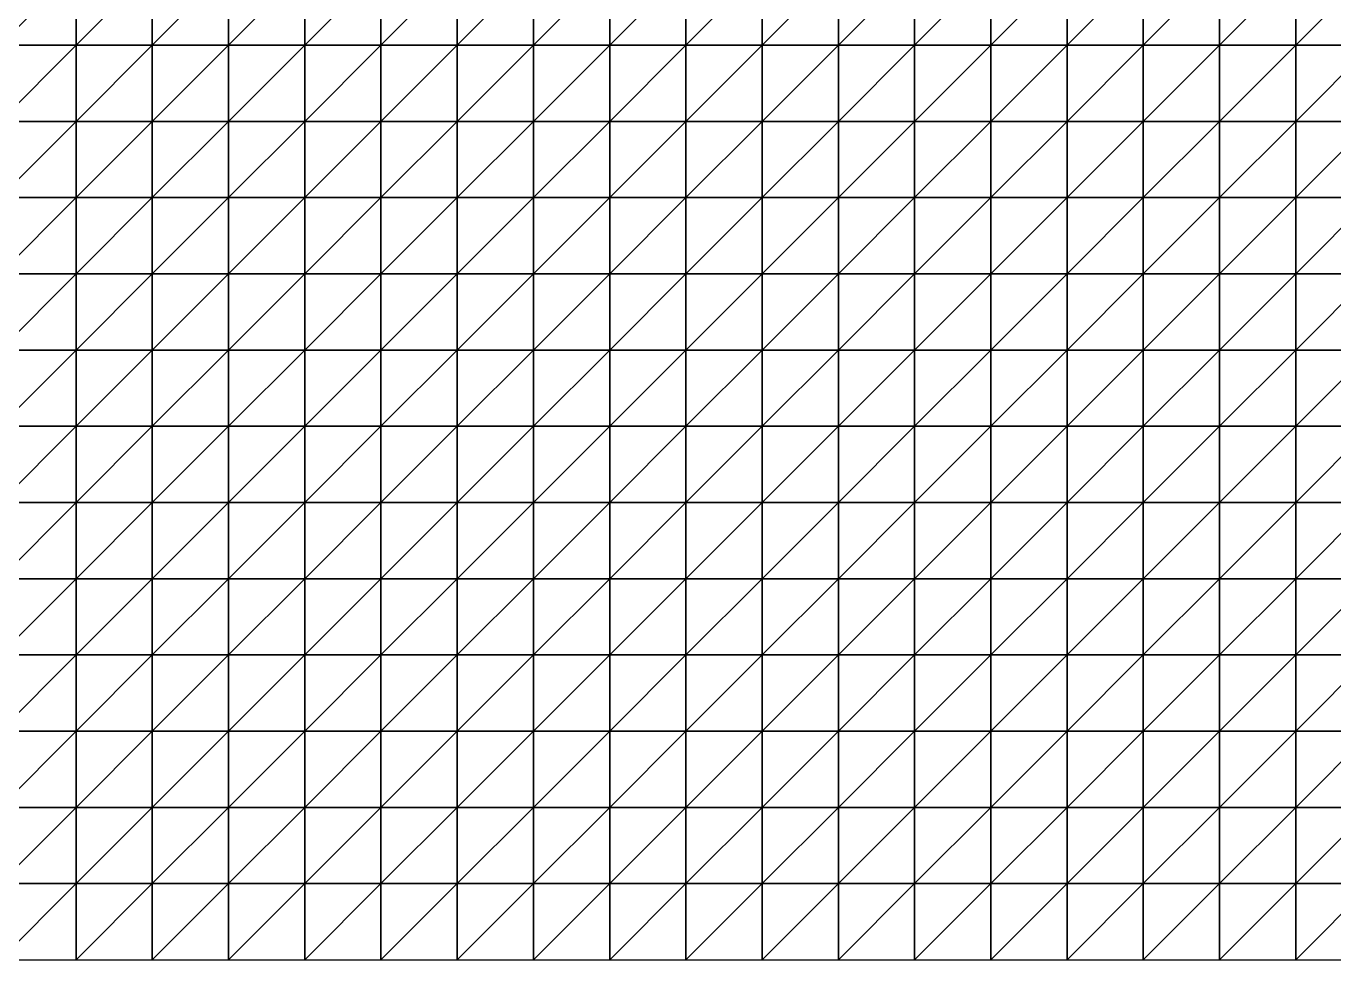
# Model space of a CAD drawing. Extents: x 504700 to 505400, y 9011750 to 9012250.
# Drawn here: x 504873.5 to 505045, y 9011750 to 9011872.5 of the extents above; entities that cross this region are included whole.
import ezdxf

# ---------------------------------------------------------------- set-up
doc = ezdxf.new("R2010")
doc.units = 0

msp = doc.modelspace()

# ---------------------------------------------------------------- linework, layer by layer
at = {"layer": 'TOPO_JUNI'}
for points in [[(504870, 9011870, 325.12), (504880, 9011870, 325.19), (504880, 9011880, 324.88)], [(504870, 9011870, 325.12), (504880, 9011880, 324.88), (504870, 9011880, 324.8)], [(504880, 9011870, 325.19), (504890, 9011870, 325.29), (504890, 9011880, 324.99)], [(504880, 9011870, 325.19), (504890, 9011880, 324.99), (504880, 9011880, 324.88)], [(504890, 9011870, 325.29), (504900, 9011870, 325.47), (504900, 9011880, 325.17)], [(504890, 9011870, 325.29), (504900, 9011880, 325.17), (504890, 9011880, 324.99)], [(504900, 9011870, 325.47), (504910, 9011870, 325.7), (504910, 9011880, 325.42)], [(504900, 9011870, 325.47), (504910, 9011880, 325.42), (504900, 9011880, 325.17)], [(504910, 9011870, 325.7), (504920, 9011870, 326.05), (504920, 9011880, 325.78)], [(504910, 9011870, 325.7), (504920, 9011880, 325.78), (504910, 9011880, 325.42)], [(504920, 9011870, 326.05), (504930, 9011870, 326.49), (504930, 9011880, 326.23)], [(504920, 9011870, 326.05), (504930, 9011880, 326.23), (504920, 9011880, 325.78)], [(504930, 9011870, 326.49), (504940, 9011870, 327.06), (504940, 9011880, 326.81)], [(504930, 9011870, 326.49), (504940, 9011880, 326.81), (504930, 9011880, 326.23)], [(504940, 9011870, 327.06), (504950, 9011870, 327.72), (504950, 9011880, 327.48)], [(504940, 9011870, 327.06), (504950, 9011880, 327.48), (504940, 9011880, 326.81)], [(504950, 9011870, 327.72), (504960, 9011870, 328.51), (504960, 9011880, 328.28)], [(504950, 9011870, 327.72), (504960, 9011880, 328.28), (504950, 9011880, 327.48)], [(504960, 9011870, 328.51), (504970, 9011870, 329.37), (504970, 9011880, 329.15)], [(504960, 9011870, 328.51), (504970, 9011880, 329.15), (504960, 9011880, 328.28)], [(504970, 9011870, 329.37), (504980, 9011870, 330.32), (504980, 9011880, 330.12)], [(504970, 9011870, 329.37), (504980, 9011880, 330.12), (504970, 9011880, 329.15)], [(504980, 9011870, 330.32), (504990, 9011870, 331.31), (504990, 9011880, 331.12)], [(504980, 9011870, 330.32), (504990, 9011880, 331.12), (504980, 9011880, 330.12)], [(504990, 9011870, 331.31), (505000, 9011870, 332.34), (505000, 9011880, 332.16)], [(504990, 9011870, 331.31), (505000, 9011880, 332.16), (504990, 9011880, 331.12)], [(505000, 9011870, 332.34), (505010, 9011870, 333.37), (505010, 9011880, 333.2)], [(505000, 9011870, 332.34), (505010, 9011880, 333.2), (505000, 9011880, 332.16)], [(505010, 9011870, 333.37), (505020, 9011870, 334.36), (505020, 9011880, 334.2)], [(505010, 9011870, 333.37), (505020, 9011880, 334.2), (505010, 9011880, 333.2)], [(505020, 9011870, 334.36), (505030, 9011870, 335.31), (505030, 9011880, 335.17)], [(505020, 9011870, 334.36), (505030, 9011880, 335.17), (505020, 9011880, 334.2)], [(505030, 9011870, 335.31), (505040, 9011870, 336.17), (505040, 9011880, 336.04)], [(505030, 9011870, 335.31), (505040, 9011880, 336.04), (505030, 9011880, 335.17)], [(505040, 9011870, 336.17), (505050, 9011870, 336.96), (505050, 9011880, 336.84)], [(505040, 9011870, 336.17), (505050, 9011880, 336.84), (505040, 9011880, 336.04)], [(504870, 9011860, 325.45), (504880, 9011860, 325.51), (504880, 9011870, 325.19)], [(504870, 9011860, 325.45), (504880, 9011870, 325.19), (504870, 9011870, 325.12)], [(504880, 9011860, 325.51), (504890, 9011860, 325.6), (504890, 9011870, 325.29)], [(504880, 9011860, 325.51), (504890, 9011870, 325.29), (504880, 9011870, 325.19)], [(504890, 9011860, 325.6), (504900, 9011860, 325.76), (504900, 9011870, 325.47)], [(504890, 9011860, 325.6), (504900, 9011870, 325.47), (504890, 9011870, 325.29)], [(504900, 9011860, 325.76), (504910, 9011860, 325.99), (504910, 9011870, 325.7)], [(504900, 9011860, 325.76), (504910, 9011870, 325.7), (504900, 9011870, 325.47)], [(504910, 9011860, 325.99), (504920, 9011860, 326.33), (504920, 9011870, 326.05)], [(504910, 9011860, 325.99), (504920, 9011870, 326.05), (504910, 9011870, 325.7)], [(504920, 9011860, 326.33), (504930, 9011860, 326.75), (504930, 9011870, 326.49)], [(504920, 9011860, 326.33), (504930, 9011870, 326.49), (504920, 9011870, 326.05)], [(504930, 9011860, 326.75), (504940, 9011860, 327.31), (504940, 9011870, 327.06)], [(504930, 9011860, 326.75), (504940, 9011870, 327.06), (504930, 9011870, 326.49)], [(504940, 9011860, 327.31), (504950, 9011860, 327.96), (504950, 9011870, 327.72)], [(504940, 9011860, 327.31), (504950, 9011870, 327.72), (504940, 9011870, 327.06)], [(504950, 9011860, 327.96), (504960, 9011860, 328.74), (504960, 9011870, 328.51)], [(504950, 9011860, 327.96), (504960, 9011870, 328.51), (504950, 9011870, 327.72)], [(504960, 9011860, 328.74), (504970, 9011860, 329.59), (504970, 9011870, 329.37)], [(504960, 9011860, 328.74), (504970, 9011870, 329.37), (504960, 9011870, 328.51)], [(504970, 9011860, 329.59), (504980, 9011860, 330.53), (504980, 9011870, 330.32)], [(504970, 9011860, 329.59), (504980, 9011870, 330.32), (504970, 9011870, 329.37)], [(504980, 9011860, 330.53), (504990, 9011860, 331.51), (504990, 9011870, 331.31)], [(504980, 9011860, 330.53), (504990, 9011870, 331.31), (504980, 9011870, 330.32)], [(504990, 9011860, 331.51), (505000, 9011860, 332.52), (505000, 9011870, 332.34)], [(504990, 9011860, 331.51), (505000, 9011870, 332.34), (504990, 9011870, 331.31)], [(505000, 9011860, 332.52), (505010, 9011860, 333.53), (505010, 9011870, 333.37)], [(505000, 9011860, 332.52), (505010, 9011870, 333.37), (505000, 9011870, 332.34)], [(505010, 9011860, 333.53), (505020, 9011860, 334.51), (505020, 9011870, 334.36)], [(505010, 9011860, 333.53), (505020, 9011870, 334.36), (505010, 9011870, 333.37)], [(505020, 9011860, 334.51), (505030, 9011860, 335.45), (505030, 9011870, 335.31)], [(505020, 9011860, 334.51), (505030, 9011870, 335.31), (505020, 9011870, 334.36)], [(505030, 9011860, 335.45), (505040, 9011860, 336.3), (505040, 9011870, 336.17)], [(505030, 9011860, 335.45), (505040, 9011870, 336.17), (505030, 9011870, 335.31)], [(505040, 9011860, 336.3), (505050, 9011860, 337.08), (505050, 9011870, 336.96)], [(505040, 9011860, 336.3), (505050, 9011870, 336.96), (505040, 9011870, 336.17)], [(504870, 9011850, 325.78), (504880, 9011850, 325.84), (504880, 9011860, 325.51)], [(504870, 9011850, 325.78), (504880, 9011860, 325.51), (504870, 9011860, 325.45)], [(504880, 9011850, 325.84), (504890, 9011850, 325.92), (504890, 9011860, 325.6)], [(504880, 9011850, 325.84), (504890, 9011860, 325.6), (504880, 9011860, 325.51)], [(504890, 9011850, 325.92), (504900, 9011850, 326.07), (504900, 9011860, 325.76)], [(504890, 9011850, 325.92), (504900, 9011860, 325.76), (504890, 9011860, 325.6)], [(504900, 9011850, 326.07), (504910, 9011850, 326.29), (504910, 9011860, 325.99)], [(504900, 9011850, 326.07), (504910, 9011860, 325.99), (504900, 9011860, 325.76)], [(504910, 9011850, 326.29), (504920, 9011850, 326.61), (504920, 9011860, 326.33)], [(504910, 9011850, 326.29), (504920, 9011860, 326.33), (504910, 9011860, 325.99)], [(504920, 9011850, 326.61), (504930, 9011850, 327.03), (504930, 9011860, 326.75)], [(504920, 9011850, 326.61), (504930, 9011860, 326.75), (504920, 9011860, 326.33)], [(504930, 9011850, 327.03), (504940, 9011850, 327.57), (504940, 9011860, 327.31)], [(504930, 9011850, 327.03), (504940, 9011860, 327.31), (504930, 9011860, 326.75)], [(504940, 9011850, 327.57), (504950, 9011850, 328.21), (504950, 9011860, 327.96)], [(504940, 9011850, 327.57), (504950, 9011860, 327.96), (504940, 9011860, 327.31)], [(504950, 9011850, 328.21), (504960, 9011850, 328.97), (504960, 9011860, 328.74)], [(504950, 9011850, 328.21), (504960, 9011860, 328.74), (504950, 9011860, 327.96)], [(504960, 9011850, 328.97), (504970, 9011850, 329.81), (504970, 9011860, 329.59)], [(504960, 9011850, 328.97), (504970, 9011860, 329.59), (504960, 9011860, 328.74)], [(504970, 9011850, 329.81), (504980, 9011850, 330.73), (504980, 9011860, 330.53)], [(504970, 9011850, 329.81), (504980, 9011860, 330.53), (504970, 9011860, 329.59)], [(504980, 9011850, 330.73), (504990, 9011850, 331.7), (504990, 9011860, 331.51)], [(504980, 9011850, 330.73), (504990, 9011860, 331.51), (504980, 9011860, 330.53)], [(504990, 9011850, 331.7), (505000, 9011850, 332.7), (505000, 9011860, 332.52)], [(504990, 9011850, 331.7), (505000, 9011860, 332.52), (504990, 9011860, 331.51)], [(505000, 9011850, 332.7), (505010, 9011850, 333.7), (505010, 9011860, 333.53)], [(505000, 9011850, 332.7), (505010, 9011860, 333.53), (505000, 9011860, 332.52)], [(505010, 9011850, 333.7), (505020, 9011850, 334.67), (505020, 9011860, 334.51)], [(505010, 9011850, 333.7), (505020, 9011860, 334.51), (505010, 9011860, 333.53)], [(505020, 9011850, 334.67), (505030, 9011850, 335.59), (505030, 9011860, 335.45)], [(505020, 9011850, 334.67), (505030, 9011860, 335.45), (505020, 9011860, 334.51)], [(505030, 9011850, 335.59), (505040, 9011850, 336.43), (505040, 9011860, 336.3)], [(505030, 9011850, 335.59), (505040, 9011860, 336.3), (505030, 9011860, 335.45)], [(505040, 9011850, 336.43), (505050, 9011850, 337.19), (505050, 9011860, 337.08)], [(505040, 9011850, 336.43), (505050, 9011860, 337.08), (505040, 9011860, 336.3)], [(504870, 9011840, 326.13), (504880, 9011840, 326.17), (504880, 9011850, 325.84)], [(504870, 9011840, 326.13), (504880, 9011850, 325.84), (504870, 9011850, 325.78)], [(504880, 9011840, 326.17), (504890, 9011840, 326.25), (504890, 9011850, 325.92)], [(504880, 9011840, 326.17), (504890, 9011850, 325.92), (504880, 9011850, 325.84)], [(504890, 9011840, 326.25), (504900, 9011840, 326.39), (504900, 9011850, 326.07)], [(504890, 9011840, 326.25), (504900, 9011850, 326.07), (504890, 9011850, 325.92)], [(504900, 9011840, 326.39), (504910, 9011840, 326.59), (504910, 9011850, 326.29)], [(504900, 9011840, 326.39), (504910, 9011850, 326.29), (504900, 9011850, 326.07)], [(504910, 9011840, 326.59), (504920, 9011840, 326.9), (504920, 9011850, 326.61)], [(504910, 9011840, 326.59), (504920, 9011850, 326.61), (504910, 9011850, 326.29)], [(504920, 9011840, 326.9), (504930, 9011840, 327.3), (504930, 9011850, 327.03)], [(504920, 9011840, 326.9), (504930, 9011850, 327.03), (504920, 9011850, 326.61)], [(504930, 9011840, 327.3), (504940, 9011840, 327.84), (504940, 9011850, 327.57)], [(504930, 9011840, 327.3), (504940, 9011850, 327.57), (504930, 9011850, 327.03)], [(504940, 9011840, 327.84), (504950, 9011840, 328.46), (504950, 9011850, 328.21)], [(504940, 9011840, 327.84), (504950, 9011850, 328.21), (504940, 9011850, 327.57)], [(504950, 9011840, 328.46), (504960, 9011840, 329.21), (504960, 9011850, 328.97)], [(504950, 9011840, 328.46), (504960, 9011850, 328.97), (504950, 9011850, 328.21)], [(504960, 9011840, 329.21), (504970, 9011840, 330.03), (504970, 9011850, 329.81)], [(504960, 9011840, 329.21), (504970, 9011850, 329.81), (504960, 9011850, 328.97)], [(504970, 9011840, 330.03), (504980, 9011840, 330.94), (504980, 9011850, 330.73)], [(504970, 9011840, 330.03), (504980, 9011850, 330.73), (504970, 9011850, 329.81)], [(504980, 9011840, 330.94), (504990, 9011840, 331.9), (504990, 9011850, 331.7)], [(504980, 9011840, 330.94), (504990, 9011850, 331.7), (504980, 9011850, 330.73)], [(504990, 9011840, 331.9), (505000, 9011840, 332.88), (505000, 9011850, 332.7)], [(504990, 9011840, 331.9), (505000, 9011850, 332.7), (504990, 9011850, 331.7)], [(505000, 9011840, 332.88), (505010, 9011840, 333.86), (505010, 9011850, 333.7)], [(505000, 9011840, 332.88), (505010, 9011850, 333.7), (505000, 9011850, 332.7)], [(505010, 9011840, 333.86), (505020, 9011840, 334.82), (505020, 9011850, 334.67)], [(505010, 9011840, 333.86), (505020, 9011850, 334.67), (505010, 9011850, 333.7)], [(505020, 9011840, 334.82), (505030, 9011840, 335.73), (505030, 9011850, 335.59)], [(505020, 9011840, 334.82), (505030, 9011850, 335.59), (505020, 9011850, 334.67)], [(505030, 9011840, 335.73), (505040, 9011840, 336.55), (505040, 9011850, 336.43)], [(505030, 9011840, 335.73), (505040, 9011850, 336.43), (505030, 9011850, 335.59)], [(505040, 9011840, 336.55), (505050, 9011840, 337.3), (505050, 9011850, 337.19)], [(505040, 9011840, 336.55), (505050, 9011850, 337.19), (505040, 9011850, 336.43)], [(504870, 9011830, 326.49), (504880, 9011830, 326.52), (504880, 9011840, 326.17)], [(504870, 9011830, 326.49), (504880, 9011840, 326.17), (504870, 9011840, 326.13)], [(504880, 9011830, 326.52), (504890, 9011830, 326.58), (504890, 9011840, 326.25)], [(504880, 9011830, 326.52), (504890, 9011840, 326.25), (504880, 9011840, 326.17)], [(504890, 9011830, 326.58), (504900, 9011830, 326.71), (504900, 9011840, 326.39)], [(504890, 9011830, 326.58), (504900, 9011840, 326.39), (504890, 9011840, 326.25)], [(504900, 9011830, 326.71), (504910, 9011830, 326.9), (504910, 9011840, 326.59)], [(504900, 9011830, 326.71), (504910, 9011840, 326.59), (504900, 9011840, 326.39)], [(504910, 9011830, 326.9), (504920, 9011830, 327.2), (504920, 9011840, 326.9)], [(504910, 9011830, 326.9), (504920, 9011840, 326.9), (504910, 9011840, 326.59)], [(504920, 9011830, 327.2), (504930, 9011830, 327.59), (504930, 9011840, 327.3)], [(504920, 9011830, 327.2), (504930, 9011840, 327.3), (504920, 9011840, 326.9)], [(504930, 9011830, 327.59), (504940, 9011830, 328.11), (504940, 9011840, 327.84)], [(504930, 9011830, 327.59), (504940, 9011840, 327.84), (504930, 9011840, 327.3)], [(504940, 9011830, 328.11), (504950, 9011830, 328.72), (504950, 9011840, 328.46)], [(504940, 9011830, 328.11), (504950, 9011840, 328.46), (504940, 9011840, 327.84)], [(504950, 9011830, 328.72), (504960, 9011830, 329.45), (504960, 9011840, 329.21)], [(504950, 9011830, 328.72), (504960, 9011840, 329.21), (504950, 9011840, 328.46)], [(504960, 9011830, 329.45), (504970, 9011830, 330.26), (504970, 9011840, 330.03)], [(504960, 9011830, 329.45), (504970, 9011840, 330.03), (504960, 9011840, 329.21)], [(504970, 9011830, 330.26), (504980, 9011830, 331.15), (504980, 9011840, 330.94)], [(504970, 9011830, 330.26), (504980, 9011840, 330.94), (504970, 9011840, 330.03)], [(504980, 9011830, 331.15), (504990, 9011830, 332.09), (504990, 9011840, 331.9)], [(504980, 9011830, 331.15), (504990, 9011840, 331.9), (504980, 9011840, 330.94)], [(504990, 9011830, 332.09), (505000, 9011830, 333.06), (505000, 9011840, 332.88)], [(504990, 9011830, 332.09), (505000, 9011840, 332.88), (504990, 9011840, 331.9)], [(505000, 9011830, 333.06), (505010, 9011830, 334.03), (505010, 9011840, 333.86)], [(505000, 9011830, 333.06), (505010, 9011840, 333.86), (505000, 9011840, 332.88)], [(505010, 9011830, 334.03), (505020, 9011830, 334.97), (505020, 9011840, 334.82)], [(505010, 9011830, 334.03), (505020, 9011840, 334.82), (505010, 9011840, 333.86)], [(505020, 9011830, 334.97), (505030, 9011830, 335.86), (505030, 9011840, 335.73)], [(505020, 9011830, 334.97), (505030, 9011840, 335.73), (505020, 9011840, 334.82)], [(505030, 9011830, 335.86), (505040, 9011830, 336.67), (505040, 9011840, 336.55)], [(505030, 9011830, 335.86), (505040, 9011840, 336.55), (505030, 9011840, 335.73)], [(505040, 9011830, 336.67), (505050, 9011830, 337.4), (505050, 9011840, 337.3)], [(505040, 9011830, 336.67), (505050, 9011840, 337.3), (505040, 9011840, 336.55)], [(504870, 9011820, 326.85), (504880, 9011820, 326.87), (504880, 9011830, 326.52)], [(504870, 9011820, 326.85), (504880, 9011830, 326.52), (504870, 9011830, 326.49)], [(504880, 9011820, 326.87), (504890, 9011820, 326.92), (504890, 9011830, 326.58)], [(504880, 9011820, 326.87), (504890, 9011830, 326.58), (504880, 9011830, 326.52)], [(504890, 9011820, 326.92), (504900, 9011820, 327.03), (504900, 9011830, 326.71)], [(504890, 9011820, 326.92), (504900, 9011830, 326.71), (504890, 9011830, 326.58)], [(504900, 9011820, 327.03), (504910, 9011820, 327.21), (504910, 9011830, 326.9)], [(504900, 9011820, 327.03), (504910, 9011830, 326.9), (504900, 9011830, 326.71)], [(504910, 9011820, 327.21), (504920, 9011820, 327.5), (504920, 9011830, 327.2)], [(504910, 9011820, 327.21), (504920, 9011830, 327.2), (504910, 9011830, 326.9)], [(504920, 9011820, 327.5), (504930, 9011820, 327.87), (504930, 9011830, 327.59)], [(504920, 9011820, 327.5), (504930, 9011830, 327.59), (504920, 9011830, 327.2)], [(504930, 9011820, 327.87), (504940, 9011820, 328.38), (504940, 9011830, 328.11)], [(504930, 9011820, 327.87), (504940, 9011830, 328.11), (504930, 9011830, 327.59)], [(504940, 9011820, 328.38), (504950, 9011820, 328.97), (504950, 9011830, 328.72)], [(504940, 9011820, 328.38), (504950, 9011830, 328.72), (504940, 9011830, 328.11)], [(504950, 9011820, 328.97), (504960, 9011820, 329.69), (504960, 9011830, 329.45)], [(504950, 9011820, 328.97), (504960, 9011830, 329.45), (504950, 9011830, 328.72)], [(504960, 9011820, 329.69), (504970, 9011820, 330.48), (504970, 9011830, 330.26)], [(504960, 9011820, 329.69), (504970, 9011830, 330.26), (504960, 9011830, 329.45)], [(504970, 9011820, 330.48), (504980, 9011820, 331.36), (504980, 9011830, 331.15)], [(504970, 9011820, 330.48), (504980, 9011830, 331.15), (504970, 9011830, 330.26)], [(504980, 9011820, 331.36), (504990, 9011820, 332.29), (504990, 9011830, 332.09)], [(504980, 9011820, 331.36), (504990, 9011830, 332.09), (504980, 9011830, 331.15)], [(504990, 9011820, 332.29), (505000, 9011820, 333.24), (505000, 9011830, 333.06)], [(504990, 9011820, 332.29), (505000, 9011830, 333.06), (504990, 9011830, 332.09)], [(505000, 9011820, 333.24), (505010, 9011820, 334.19), (505010, 9011830, 334.03)], [(505000, 9011820, 333.24), (505010, 9011830, 334.03), (505000, 9011830, 333.06)], [(505010, 9011820, 334.19), (505020, 9011820, 335.12), (505020, 9011830, 334.97)], [(505010, 9011820, 334.19), (505020, 9011830, 334.97), (505010, 9011830, 334.03)], [(505020, 9011820, 335.12), (505030, 9011820, 336), (505030, 9011830, 335.86)], [(505020, 9011820, 335.12), (505030, 9011830, 335.86), (505020, 9011830, 334.97)], [(505030, 9011820, 336), (505040, 9011820, 336.79), (505040, 9011830, 336.67)], [(505030, 9011820, 336), (505040, 9011830, 336.67), (505030, 9011830, 335.86)], [(505040, 9011820, 336.79), (505050, 9011820, 337.51), (505050, 9011830, 337.4)], [(505040, 9011820, 336.79), (505050, 9011830, 337.4), (505040, 9011830, 336.67)], [(504870, 9011810, 327.22), (504880, 9011810, 327.23), (504880, 9011820, 326.87)], [(504870, 9011810, 327.22), (504880, 9011820, 326.87), (504870, 9011820, 326.85)], [(504880, 9011810, 327.23), (504890, 9011810, 327.27), (504890, 9011820, 326.92)], [(504880, 9011810, 327.23), (504890, 9011820, 326.92), (504880, 9011820, 326.87)], [(504890, 9011810, 327.27), (504900, 9011810, 327.36), (504900, 9011820, 327.03)], [(504890, 9011810, 327.27), (504900, 9011820, 327.03), (504890, 9011820, 326.92)], [(504900, 9011810, 327.36), (504910, 9011810, 327.53), (504910, 9011820, 327.21)], [(504900, 9011810, 327.36), (504910, 9011820, 327.21), (504900, 9011820, 327.03)], [(504910, 9011810, 327.53), (504920, 9011810, 327.8), (504920, 9011820, 327.5)], [(504910, 9011810, 327.53), (504920, 9011820, 327.5), (504910, 9011820, 327.21)], [(504920, 9011810, 327.8), (504930, 9011810, 328.16), (504930, 9011820, 327.87)], [(504920, 9011810, 327.8), (504930, 9011820, 327.87), (504920, 9011820, 327.5)], [(504930, 9011810, 328.16), (504940, 9011810, 328.65), (504940, 9011820, 328.38)], [(504930, 9011810, 328.16), (504940, 9011820, 328.38), (504930, 9011820, 327.87)], [(504940, 9011810, 328.65), (504950, 9011810, 329.23), (504950, 9011820, 328.97)], [(504940, 9011810, 328.65), (504950, 9011820, 328.97), (504940, 9011820, 328.38)], [(504950, 9011810, 329.23), (504960, 9011810, 329.94), (504960, 9011820, 329.69)], [(504950, 9011810, 329.23), (504960, 9011820, 329.69), (504950, 9011820, 328.97)], [(504960, 9011810, 329.94), (504970, 9011810, 330.71), (504970, 9011820, 330.48)], [(504960, 9011810, 329.94), (504970, 9011820, 330.48), (504960, 9011820, 329.69)], [(504970, 9011810, 330.71), (504980, 9011810, 331.57), (504980, 9011820, 331.36)], [(504970, 9011810, 330.71), (504980, 9011820, 331.36), (504970, 9011820, 330.48)], [(504980, 9011810, 331.57), (504990, 9011810, 332.48), (504990, 9011820, 332.29)], [(504980, 9011810, 331.57), (504990, 9011820, 332.29), (504980, 9011820, 331.36)], [(504990, 9011810, 332.48), (505000, 9011810, 333.42), (505000, 9011820, 333.24)], [(504990, 9011810, 332.48), (505000, 9011820, 333.24), (504990, 9011820, 332.29)], [(505000, 9011810, 333.42), (505010, 9011810, 334.36), (505010, 9011820, 334.19)], [(505000, 9011810, 333.42), (505010, 9011820, 334.19), (505000, 9011820, 333.24)], [(505010, 9011810, 334.36), (505020, 9011810, 335.27), (505020, 9011820, 335.12)], [(505010, 9011810, 334.36), (505020, 9011820, 335.12), (505010, 9011820, 334.19)], [(505020, 9011810, 335.27), (505030, 9011810, 336.13), (505030, 9011820, 336)], [(505020, 9011810, 335.27), (505030, 9011820, 336), (505020, 9011820, 335.12)], [(505030, 9011810, 336.13), (505040, 9011810, 336.9), (505040, 9011820, 336.79)], [(505030, 9011810, 336.13), (505040, 9011820, 336.79), (505030, 9011820, 336)], [(505040, 9011810, 336.9), (505050, 9011810, 337.61), (505050, 9011820, 337.51)], [(505040, 9011810, 336.9), (505050, 9011820, 337.51), (505040, 9011820, 336.79)], [(504870, 9011800, 327.6), (504880, 9011800, 327.59), (504880, 9011810, 327.23)], [(504870, 9011800, 327.6), (504880, 9011810, 327.23), (504870, 9011810, 327.22)], [(504880, 9011800, 327.59), (504890, 9011800, 327.62), (504890, 9011810, 327.27)], [(504880, 9011800, 327.59), (504890, 9011810, 327.27), (504880, 9011810, 327.23)], [(504890, 9011800, 327.62), (504900, 9011800, 327.71), (504900, 9011810, 327.36)], [(504890, 9011800, 327.62), (504900, 9011810, 327.36), (504890, 9011810, 327.27)], [(504900, 9011800, 327.71), (504910, 9011800, 327.85), (504910, 9011810, 327.53)], [(504900, 9011800, 327.71), (504910, 9011810, 327.53), (504900, 9011810, 327.36)], [(504910, 9011800, 327.85), (504920, 9011800, 328.11), (504920, 9011810, 327.8)], [(504910, 9011800, 327.85), (504920, 9011810, 327.8), (504910, 9011810, 327.53)], [(504920, 9011800, 328.11), (504930, 9011800, 328.46), (504930, 9011810, 328.16)], [(504920, 9011800, 328.11), (504930, 9011810, 328.16), (504920, 9011810, 327.8)], [(504930, 9011800, 328.46), (504940, 9011800, 328.93), (504940, 9011810, 328.65)], [(504930, 9011800, 328.46), (504940, 9011810, 328.65), (504930, 9011810, 328.16)], [(504940, 9011800, 328.93), (504950, 9011800, 329.5), (504950, 9011810, 329.23)], [(504940, 9011800, 328.93), (504950, 9011810, 329.23), (504940, 9011810, 328.65)], [(504950, 9011800, 329.5), (504960, 9011800, 330.18), (504960, 9011810, 329.94)], [(504950, 9011800, 329.5), (504960, 9011810, 329.94), (504950, 9011810, 329.23)], [(504960, 9011800, 330.18), (504970, 9011800, 330.94), (504970, 9011810, 330.71)], [(504960, 9011800, 330.18), (504970, 9011810, 330.71), (504960, 9011810, 329.94)], [(504970, 9011800, 330.94), (504980, 9011800, 331.79), (504980, 9011810, 331.57)], [(504970, 9011800, 330.94), (504980, 9011810, 331.57), (504970, 9011810, 330.71)], [(504980, 9011800, 331.79), (504990, 9011800, 332.68), (504990, 9011810, 332.48)], [(504980, 9011800, 331.79), (504990, 9011810, 332.48), (504980, 9011810, 331.57)], [(504990, 9011800, 332.68), (505000, 9011800, 333.6), (505000, 9011810, 333.42)], [(504990, 9011800, 332.68), (505000, 9011810, 333.42), (504990, 9011810, 332.48)], [(505000, 9011800, 333.6), (505010, 9011800, 334.52), (505010, 9011810, 334.36)], [(505000, 9011800, 333.6), (505010, 9011810, 334.36), (505000, 9011810, 333.42)], [(505010, 9011800, 334.52), (505020, 9011800, 335.41), (505020, 9011810, 335.27)], [(505010, 9011800, 334.52), (505020, 9011810, 335.27), (505010, 9011810, 334.36)], [(505020, 9011800, 335.41), (505030, 9011800, 336.26), (505030, 9011810, 336.13)], [(505020, 9011800, 335.41), (505030, 9011810, 336.13), (505020, 9011810, 335.27)], [(505030, 9011800, 336.26), (505040, 9011800, 337.02), (505040, 9011810, 336.9)], [(505030, 9011800, 336.26), (505040, 9011810, 336.9), (505030, 9011810, 336.13)], [(505040, 9011800, 337.02), (505050, 9011800, 337.7), (505050, 9011810, 337.61)], [(505040, 9011800, 337.02), (505050, 9011810, 337.61), (505040, 9011810, 336.9)], [(504870, 9011790, 327.98), (504880, 9011790, 327.96), (504880, 9011800, 327.59)], [(504870, 9011790, 327.98), (504880, 9011800, 327.59), (504870, 9011800, 327.6)], [(504880, 9011790, 327.96), (504890, 9011790, 327.97), (504890, 9011800, 327.62)], [(504880, 9011790, 327.96), (504890, 9011800, 327.62), (504880, 9011800, 327.59)], [(504890, 9011790, 327.97), (504900, 9011790, 328.05), (504900, 9011800, 327.71)], [(504890, 9011790, 327.97), (504900, 9011800, 327.71), (504890, 9011800, 327.62)], [(504900, 9011790, 328.05), (504910, 9011790, 328.18), (504910, 9011800, 327.85)], [(504900, 9011790, 328.05), (504910, 9011800, 327.85), (504900, 9011800, 327.71)], [(504910, 9011790, 328.18), (504920, 9011790, 328.43), (504920, 9011800, 328.11)], [(504910, 9011790, 328.18), (504920, 9011800, 328.11), (504910, 9011800, 327.85)], [(504920, 9011790, 328.43), (504930, 9011790, 328.76), (504930, 9011800, 328.46)], [(504920, 9011790, 328.43), (504930, 9011800, 328.46), (504920, 9011800, 328.11)], [(504930, 9011790, 328.76), (504940, 9011790, 329.21), (504940, 9011800, 328.93)], [(504930, 9011790, 328.76), (504940, 9011800, 328.93), (504930, 9011800, 328.46)], [(504940, 9011790, 329.21), (504950, 9011790, 329.76), (504950, 9011800, 329.5)], [(504940, 9011790, 329.21), (504950, 9011800, 329.5), (504940, 9011800, 328.93)], [(504950, 9011790, 329.76), (504960, 9011790, 330.43), (504960, 9011800, 330.18)], [(504950, 9011790, 329.76), (504960, 9011800, 330.18), (504950, 9011800, 329.5)], [(504960, 9011790, 330.43), (504970, 9011790, 331.18), (504970, 9011800, 330.94)], [(504960, 9011790, 330.43), (504970, 9011800, 330.94), (504960, 9011800, 330.18)], [(504970, 9011790, 331.18), (504980, 9011790, 332), (504980, 9011800, 331.79)], [(504970, 9011790, 331.18), (504980, 9011800, 331.79), (504970, 9011800, 330.94)], [(504980, 9011790, 332), (504990, 9011790, 332.88), (504990, 9011800, 332.68)], [(504980, 9011790, 332), (504990, 9011800, 332.68), (504980, 9011800, 331.79)], [(504990, 9011790, 332.88), (505000, 9011790, 333.78), (505000, 9011800, 333.6)], [(504990, 9011790, 332.88), (505000, 9011800, 333.6), (504990, 9011800, 332.68)], [(505000, 9011790, 333.78), (505010, 9011790, 334.68), (505010, 9011800, 334.52)], [(505000, 9011790, 333.78), (505010, 9011800, 334.52), (505000, 9011800, 333.6)], [(505010, 9011790, 334.68), (505020, 9011790, 335.56), (505020, 9011800, 335.41)], [(505010, 9011790, 334.68), (505020, 9011800, 335.41), (505010, 9011800, 334.52)], [(505020, 9011790, 335.56), (505030, 9011790, 336.38), (505030, 9011800, 336.26)], [(505020, 9011790, 335.56), (505030, 9011800, 336.26), (505020, 9011800, 335.41)], [(505030, 9011790, 336.38), (505040, 9011790, 337.13), (505040, 9011800, 337.02)], [(505030, 9011790, 336.38), (505040, 9011800, 337.02), (505030, 9011800, 336.26)], [(505040, 9011790, 337.13), (505050, 9011790, 337.8), (505050, 9011800, 337.7)], [(505040, 9011790, 337.13), (505050, 9011800, 337.7), (505040, 9011800, 337.02)], [(504870, 9011780, 328.36), (504880, 9011780, 328.34), (504880, 9011790, 327.96)], [(504870, 9011780, 328.36), (504880, 9011790, 327.96), (504870, 9011790, 327.98)], [(504880, 9011780, 328.34), (504890, 9011780, 328.34), (504890, 9011790, 327.97)], [(504880, 9011780, 328.34), (504890, 9011790, 327.97), (504880, 9011790, 327.96)], [(504890, 9011780, 328.34), (504900, 9011780, 328.39), (504900, 9011790, 328.05)], [(504890, 9011780, 328.34), (504900, 9011790, 328.05), (504890, 9011790, 327.97)], [(504900, 9011780, 328.39), (504910, 9011780, 328.52), (504910, 9011790, 328.18)], [(504900, 9011780, 328.39), (504910, 9011790, 328.18), (504900, 9011790, 328.05)], [(504910, 9011780, 328.52), (504920, 9011780, 328.74), (504920, 9011790, 328.43)], [(504910, 9011780, 328.52), (504920, 9011790, 328.43), (504910, 9011790, 328.18)], [(504920, 9011780, 328.74), (504930, 9011780, 329.06), (504930, 9011790, 328.76)], [(504920, 9011780, 328.74), (504930, 9011790, 328.76), (504920, 9011790, 328.43)], [(504930, 9011780, 329.06), (504940, 9011780, 329.5), (504940, 9011790, 329.21)], [(504930, 9011780, 329.06), (504940, 9011790, 329.21), (504930, 9011790, 328.76)], [(504940, 9011780, 329.5), (504950, 9011780, 330.03), (504950, 9011790, 329.76)], [(504940, 9011780, 329.5), (504950, 9011790, 329.76), (504940, 9011790, 329.21)], [(504950, 9011780, 330.03), (504960, 9011780, 330.68), (504960, 9011790, 330.43)], [(504950, 9011780, 330.03), (504960, 9011790, 330.43), (504950, 9011790, 329.76)], [(504960, 9011780, 330.68), (504970, 9011780, 331.41), (504970, 9011790, 331.18)], [(504960, 9011780, 330.68), (504970, 9011790, 331.18), (504960, 9011790, 330.43)], [(504970, 9011780, 331.41), (504980, 9011780, 332.22), (504980, 9011790, 332)], [(504970, 9011780, 331.41), (504980, 9011790, 332), (504970, 9011790, 331.18)], [(504980, 9011780, 332.22), (504990, 9011780, 333.07), (504990, 9011790, 332.88)], [(504980, 9011780, 332.22), (504990, 9011790, 332.88), (504980, 9011790, 332)], [(504990, 9011780, 333.07), (505000, 9011780, 333.96), (505000, 9011790, 333.78)], [(504990, 9011780, 333.07), (505000, 9011790, 333.78), (504990, 9011790, 332.88)], [(505000, 9011780, 333.96), (505010, 9011780, 334.85), (505010, 9011790, 334.68)], [(505000, 9011780, 333.96), (505010, 9011790, 334.68), (505000, 9011790, 333.78)], [(505010, 9011780, 334.85), (505020, 9011780, 335.7), (505020, 9011790, 335.56)], [(505010, 9011780, 334.85), (505020, 9011790, 335.56), (505010, 9011790, 334.68)], [(505020, 9011780, 335.7), (505030, 9011780, 336.51), (505030, 9011790, 336.38)], [(505020, 9011780, 335.7), (505030, 9011790, 336.38), (505020, 9011790, 335.56)], [(505030, 9011780, 336.51), (505040, 9011780, 337.24), (505040, 9011790, 337.13)], [(505030, 9011780, 336.51), (505040, 9011790, 337.13), (505030, 9011790, 336.38)], [(505040, 9011780, 337.24), (505050, 9011780, 337.89), (505050, 9011790, 337.8)], [(505040, 9011780, 337.24), (505050, 9011790, 337.8), (505040, 9011790, 337.13)], [(504870, 9011770, 328.76), (504880, 9011770, 328.71), (504880, 9011780, 328.34)], [(504870, 9011770, 328.76), (504880, 9011780, 328.34), (504870, 9011780, 328.36)], [(504880, 9011770, 328.71), (504890, 9011770, 328.7), (504890, 9011780, 328.34)], [(504880, 9011770, 328.71), (504890, 9011780, 328.34), (504880, 9011780, 328.34)], [(504890, 9011770, 328.7), (504900, 9011770, 328.75), (504900, 9011780, 328.39)], [(504890, 9011770, 328.7), (504900, 9011780, 328.39), (504890, 9011780, 328.34)], [(504900, 9011770, 328.75), (504910, 9011770, 328.85), (504910, 9011780, 328.52)], [(504900, 9011770, 328.75), (504910, 9011780, 328.52), (504900, 9011780, 328.39)], [(504910, 9011770, 328.85), (504920, 9011770, 329.06), (504920, 9011780, 328.74)], [(504910, 9011770, 328.85), (504920, 9011780, 328.74), (504910, 9011780, 328.52)], [(504920, 9011770, 329.06), (504930, 9011770, 329.36), (504930, 9011780, 329.06)], [(504920, 9011770, 329.06), (504930, 9011780, 329.06), (504920, 9011780, 328.74)], [(504930, 9011770, 329.36), (504940, 9011770, 329.78), (504940, 9011780, 329.5)], [(504930, 9011770, 329.36), (504940, 9011780, 329.5), (504930, 9011780, 329.06)], [(504940, 9011770, 329.78), (504950, 9011770, 330.3), (504950, 9011780, 330.03)], [(504940, 9011770, 329.78), (504950, 9011780, 330.03), (504940, 9011780, 329.5)], [(504950, 9011770, 330.3), (504960, 9011770, 330.93), (504960, 9011780, 330.68)], [(504950, 9011770, 330.3), (504960, 9011780, 330.68), (504950, 9011780, 330.03)], [(504960, 9011770, 330.93), (504970, 9011770, 331.64), (504970, 9011780, 331.41)], [(504960, 9011770, 330.93), (504970, 9011780, 331.41), (504960, 9011780, 330.68)], [(504970, 9011770, 331.64), (504980, 9011770, 332.44), (504980, 9011780, 332.22)], [(504970, 9011770, 331.64), (504980, 9011780, 332.22), (504970, 9011780, 331.41)], [(504980, 9011770, 332.44), (504990, 9011770, 333.27), (504990, 9011780, 333.07)], [(504980, 9011770, 332.44), (504990, 9011780, 333.07), (504980, 9011780, 332.22)], [(504990, 9011770, 333.27), (505000, 9011770, 334.14), (505000, 9011780, 333.96)], [(504990, 9011770, 333.27), (505000, 9011780, 333.96), (504990, 9011780, 333.07)], [(505000, 9011770, 334.14), (505010, 9011770, 335.01), (505010, 9011780, 334.85)], [(505000, 9011770, 334.14), (505010, 9011780, 334.85), (505000, 9011780, 333.96)], [(505010, 9011770, 335.01), (505020, 9011770, 335.84), (505020, 9011780, 335.7)], [(505010, 9011770, 335.01), (505020, 9011780, 335.7), (505010, 9011780, 334.85)], [(505020, 9011770, 335.84), (505030, 9011770, 336.64), (505030, 9011780, 336.51)], [(505020, 9011770, 335.84), (505030, 9011780, 336.51), (505020, 9011780, 335.7)], [(505030, 9011770, 336.64), (505040, 9011770, 337.35), (505040, 9011780, 337.24)], [(505030, 9011770, 336.64), (505040, 9011780, 337.24), (505030, 9011780, 336.51)], [(505040, 9011770, 337.35), (505050, 9011770, 337.98), (505050, 9011780, 337.89)], [(505040, 9011770, 337.35), (505050, 9011780, 337.89), (505040, 9011780, 337.24)], [(504870, 9011760, 329.15), (504880, 9011760, 329.1), (504880, 9011770, 328.71)], [(504870, 9011760, 329.15), (504880, 9011770, 328.71), (504870, 9011770, 328.76)], [(504880, 9011760, 329.1), (504890, 9011760, 329.07), (504890, 9011770, 328.7)], [(504880, 9011760, 329.1), (504890, 9011770, 328.7), (504880, 9011770, 328.71)], [(504890, 9011760, 329.07), (504900, 9011760, 329.1), (504900, 9011770, 328.75)], [(504890, 9011760, 329.07), (504900, 9011770, 328.75), (504890, 9011770, 328.7)], [(504900, 9011760, 329.1), (504910, 9011760, 329.19), (504910, 9011770, 328.85)], [(504900, 9011760, 329.1), (504910, 9011770, 328.85), (504900, 9011770, 328.75)], [(504910, 9011760, 329.19), (504920, 9011760, 329.39), (504920, 9011770, 329.06)], [(504910, 9011760, 329.19), (504920, 9011770, 329.06), (504910, 9011770, 328.85)], [(504920, 9011760, 329.39), (504930, 9011760, 329.67), (504930, 9011770, 329.36)], [(504920, 9011760, 329.39), (504930, 9011770, 329.36), (504920, 9011770, 329.06)], [(504930, 9011760, 329.67), (504940, 9011760, 330.07), (504940, 9011770, 329.78)], [(504930, 9011760, 329.67), (504940, 9011770, 329.78), (504930, 9011770, 329.36)], [(504940, 9011760, 330.07), (504950, 9011760, 330.57), (504950, 9011770, 330.3)], [(504940, 9011760, 330.07), (504950, 9011770, 330.3), (504940, 9011770, 329.78)], [(504950, 9011760, 330.57), (504960, 9011760, 331.19), (504960, 9011770, 330.93)], [(504950, 9011760, 330.57), (504960, 9011770, 330.93), (504950, 9011770, 330.3)], [(504960, 9011760, 331.19), (504970, 9011760, 331.88), (504970, 9011770, 331.64)], [(504960, 9011760, 331.19), (504970, 9011770, 331.64), (504960, 9011770, 330.93)], [(504970, 9011760, 331.88), (504980, 9011760, 332.65), (504980, 9011770, 332.44)], [(504970, 9011760, 331.88), (504980, 9011770, 332.44), (504970, 9011770, 331.64)], [(504980, 9011760, 332.65), (504990, 9011760, 333.47), (504990, 9011770, 333.27)], [(504980, 9011760, 332.65), (504990, 9011770, 333.27), (504980, 9011770, 332.44)], [(504990, 9011760, 333.47), (505000, 9011760, 334.32), (505000, 9011770, 334.14)], [(504990, 9011760, 333.47), (505000, 9011770, 334.14), (504990, 9011770, 333.27)], [(505000, 9011760, 334.32), (505010, 9011760, 335.17), (505010, 9011770, 335.01)], [(505000, 9011760, 334.32), (505010, 9011770, 335.01), (505000, 9011770, 334.14)], [(505010, 9011760, 335.17), (505020, 9011760, 335.99), (505020, 9011770, 335.84)], [(505010, 9011760, 335.17), (505020, 9011770, 335.84), (505010, 9011770, 335.01)], [(505020, 9011760, 335.99), (505030, 9011760, 336.76), (505030, 9011770, 336.64)], [(505020, 9011760, 335.99), (505030, 9011770, 336.64), (505020, 9011770, 335.84)], [(505030, 9011760, 336.76), (505040, 9011760, 337.45), (505040, 9011770, 337.35)], [(505030, 9011760, 336.76), (505040, 9011770, 337.35), (505030, 9011770, 336.64)], [(505040, 9011760, 337.45), (505050, 9011760, 338.07), (505050, 9011770, 337.98)], [(505040, 9011760, 337.45), (505050, 9011770, 337.98), (505040, 9011770, 337.35)], [(504870, 9011750, 329.55), (504880, 9011750, 329.49), (504880, 9011760, 329.1)], [(504870, 9011750, 329.55), (504880, 9011760, 329.1), (504870, 9011760, 329.15)], [(504880, 9011750, 329.49), (504890, 9011750, 329.44), (504890, 9011760, 329.07)], [(504880, 9011750, 329.49), (504890, 9011760, 329.07), (504880, 9011760, 329.1)], [(504890, 9011750, 329.44), (504900, 9011750, 329.46), (504900, 9011760, 329.1)], [(504890, 9011750, 329.44), (504900, 9011760, 329.1), (504890, 9011760, 329.07)], [(504900, 9011750, 329.46), (504910, 9011750, 329.53), (504910, 9011760, 329.19)], [(504900, 9011750, 329.46), (504910, 9011760, 329.19), (504900, 9011760, 329.1)], [(504910, 9011750, 329.53), (504920, 9011750, 329.71), (504920, 9011760, 329.39)], [(504910, 9011750, 329.53), (504920, 9011760, 329.39), (504910, 9011760, 329.19)], [(504920, 9011750, 329.71), (504930, 9011750, 329.98), (504930, 9011760, 329.67)], [(504920, 9011750, 329.71), (504930, 9011760, 329.67), (504920, 9011760, 329.39)], [(504930, 9011750, 329.98), (504940, 9011750, 330.37), (504940, 9011760, 330.07)], [(504930, 9011750, 329.98), (504940, 9011760, 330.07), (504930, 9011760, 329.67)], [(504940, 9011750, 330.37), (504950, 9011750, 330.84), (504950, 9011760, 330.57)], [(504940, 9011750, 330.37), (504950, 9011760, 330.57), (504940, 9011760, 330.07)], [(504950, 9011750, 330.84), (504960, 9011750, 331.44), (504960, 9011760, 331.19)], [(504950, 9011750, 330.84), (504960, 9011760, 331.19), (504950, 9011760, 330.57)], [(504960, 9011750, 331.44), (504970, 9011750, 332.12), (504970, 9011760, 331.88)], [(504960, 9011750, 331.44), (504970, 9011760, 331.88), (504960, 9011760, 331.19)], [(504970, 9011750, 332.12), (504980, 9011750, 332.87), (504980, 9011760, 332.65)], [(504970, 9011750, 332.12), (504980, 9011760, 332.65), (504970, 9011760, 331.88)], [(504980, 9011750, 332.87), (504990, 9011750, 333.67), (504990, 9011760, 333.47)], [(504980, 9011750, 332.87), (504990, 9011760, 333.47), (504980, 9011760, 332.65)], [(504990, 9011750, 333.67), (505000, 9011750, 334.5), (505000, 9011760, 334.32)], [(504990, 9011750, 333.67), (505000, 9011760, 334.32), (504990, 9011760, 333.47)], [(505000, 9011750, 334.5), (505010, 9011750, 335.33), (505010, 9011760, 335.17)], [(505000, 9011750, 334.5), (505010, 9011760, 335.17), (505000, 9011760, 334.32)], [(505010, 9011750, 335.33), (505020, 9011750, 336.13), (505020, 9011760, 335.99)], [(505010, 9011750, 335.33), (505020, 9011760, 335.99), (505010, 9011760, 335.17)], [(505020, 9011750, 336.13), (505030, 9011750, 336.88), (505030, 9011760, 336.76)], [(505020, 9011750, 336.13), (505030, 9011760, 336.76), (505020, 9011760, 335.99)], [(505030, 9011750, 336.88), (505040, 9011750, 337.56), (505040, 9011760, 337.45)], [(505030, 9011750, 336.88), (505040, 9011760, 337.45), (505030, 9011760, 336.76)], [(505040, 9011750, 337.56), (505050, 9011750, 338.16), (505050, 9011760, 338.07)], [(505040, 9011750, 337.56), (505050, 9011760, 338.07), (505040, 9011760, 337.45)]]:
    msp.add_3dface(points, dxfattribs=at)

doc.saveas('drawing.dxf')
